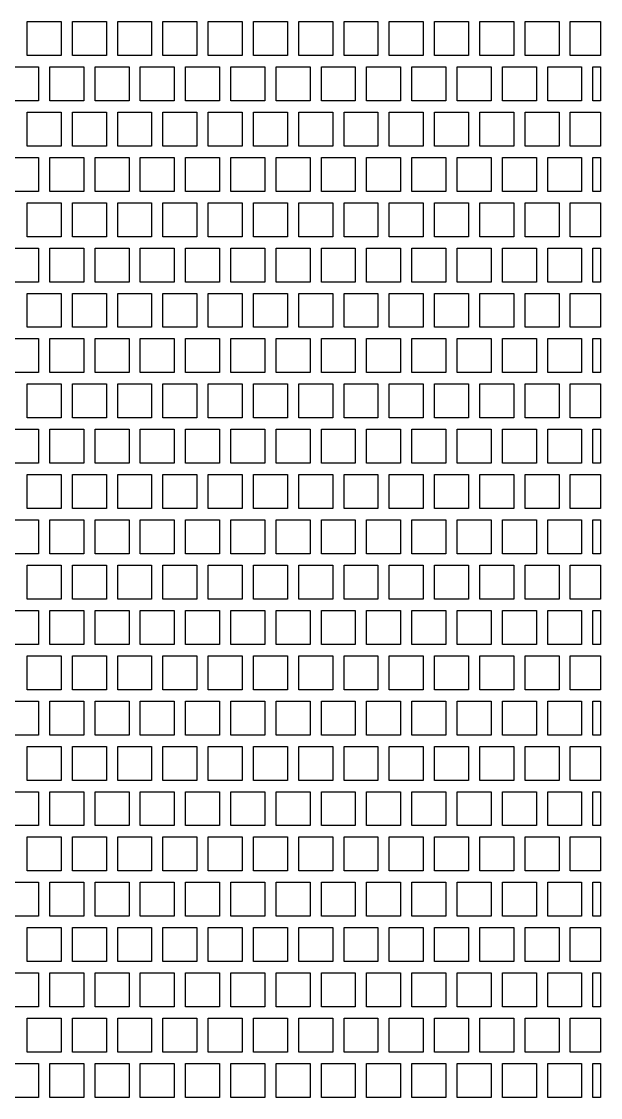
# Model space of a CAD drawing. Header units: metres. Extents: x 32 to 1978, y 32 to 1968.
# Drawn here: x 280 to 535.8, y 512.5 to 987.5 of the extents above; entities that cross this region are included whole.
import ezdxf

# ---------------------------------------------------------------- set-up
doc = ezdxf.new("R2010")
doc.units = ezdxf.units.M

msp = doc.modelspace()

# ---------------------------------------------------------------- linework, layer by layer
for points in [[(282.5, 972.5), (282.5, 987.5), (297.5, 987.5), (297.5, 972.5), (282.5, 972.5), (282.5, 972.5)], [(302.5, 972.5), (302.5, 987.5), (317.5, 987.5), (317.5, 972.5), (302.5, 972.5), (302.5, 972.5)], [(322.5, 972.5), (322.5, 987.5), (337.5, 987.5), (337.5, 972.5), (322.5, 972.5), (322.5, 972.5)], [(342.5, 972.5), (342.5, 987.5), (357.5, 987.5), (357.5, 972.5), (342.5, 972.5), (342.5, 972.5)], [(362.5, 972.5), (362.5, 987.5), (377.5, 987.5), (377.5, 972.5), (362.5, 972.5), (362.5, 972.5)], [(382.5, 972.5), (382.5, 987.5), (397.5, 987.5), (397.5, 972.5), (382.5, 972.5), (382.5, 972.5)], [(402.5, 972.5), (402.5, 987.5), (417.5, 987.5), (417.5, 972.5), (402.5, 972.5), (402.5, 972.5)], [(422.5, 972.5), (422.5, 987.5), (437.5, 987.5), (437.5, 972.5), (422.5, 972.5), (422.5, 972.5)], [(442.5, 972.5), (442.5, 987.5), (457.5, 987.5), (457.5, 972.5), (442.5, 972.5), (442.5, 972.5)], [(462.5, 972.5), (462.5, 987.5), (477.5, 987.5), (477.5, 972.5), (462.5, 972.5), (462.5, 972.5)], [(482.5, 972.5), (482.5, 987.5), (497.5, 987.5), (497.5, 972.5), (482.5, 972.5), (482.5, 972.5)], [(502.5, 972.5), (502.5, 987.5), (517.5, 987.5), (517.5, 972.5), (502.5, 972.5), (502.5, 972.5)], [(522.5, 972.5), (522.5, 987.5), (535.83, 987.5), (535.83, 972.5), (522.5, 972.5), (522.5, 972.5)], [(272.5, 952.5), (272.5, 967.5), (287.5, 967.5), (287.5, 952.5), (272.5, 952.5), (272.5, 952.5)], [(292.5, 952.5), (292.5, 967.5), (307.5, 967.5), (307.5, 952.5), (292.5, 952.5), (292.5, 952.5)], [(312.5, 952.5), (312.5, 967.5), (327.5, 967.5), (327.5, 952.5), (312.5, 952.5), (312.5, 952.5)], [(332.5, 952.5), (332.5, 967.5), (347.5, 967.5), (347.5, 952.5), (332.5, 952.5), (332.5, 952.5)], [(352.5, 952.5), (352.5, 967.5), (367.5, 967.5), (367.5, 952.5), (352.5, 952.5), (352.5, 952.5)], [(372.5, 952.5), (372.5, 967.5), (387.5, 967.5), (387.5, 952.5), (372.5, 952.5), (372.5, 952.5)], [(392.5, 952.5), (392.5, 967.5), (407.5, 967.5), (407.5, 952.5), (392.5, 952.5), (392.5, 952.5)], [(412.5, 952.5), (412.5, 967.5), (427.5, 967.5), (427.5, 952.5), (412.5, 952.5), (412.5, 952.5)], [(432.5, 952.5), (432.5, 967.5), (447.5, 967.5), (447.5, 952.5), (432.5, 952.5), (432.5, 952.5)], [(452.5, 952.5), (452.5, 967.5), (467.5, 967.5), (467.5, 952.5), (452.5, 952.5), (452.5, 952.5)], [(472.5, 952.5), (472.5, 967.5), (487.5, 967.5), (487.5, 952.5), (472.5, 952.5), (472.5, 952.5)], [(492.5, 952.5), (492.5, 967.5), (507.5, 967.5), (507.5, 952.5), (492.5, 952.5), (492.5, 952.5)], [(512.5, 952.5), (512.5, 967.5), (527.5, 967.5), (527.5, 952.5), (512.5, 952.5), (512.5, 952.5)], [(532.5, 952.5), (532.5, 967.5), (535.83, 967.5), (535.83, 952.5), (532.5, 952.5), (532.5, 952.5)], [(532.5, 952.5), (532.5, 967.5), (535.83, 967.5), (535.83, 952.5), (532.5, 952.5), (532.5, 952.5)], [(282.5, 932.5), (282.5, 947.5), (297.5, 947.5), (297.5, 932.5), (282.5, 932.5), (282.5, 932.5)], [(302.5, 932.5), (302.5, 947.5), (317.5, 947.5), (317.5, 932.5), (302.5, 932.5), (302.5, 932.5)], [(322.5, 932.5), (322.5, 947.5), (337.5, 947.5), (337.5, 932.5), (322.5, 932.5), (322.5, 932.5)], [(342.5, 932.5), (342.5, 947.5), (357.5, 947.5), (357.5, 932.5), (342.5, 932.5), (342.5, 932.5)], [(362.5, 932.5), (362.5, 947.5), (377.5, 947.5), (377.5, 932.5), (362.5, 932.5), (362.5, 932.5)], [(382.5, 932.5), (382.5, 947.5), (397.5, 947.5), (397.5, 932.5), (382.5, 932.5), (382.5, 932.5)], [(402.5, 932.5), (402.5, 947.5), (417.5, 947.5), (417.5, 932.5), (402.5, 932.5), (402.5, 932.5)], [(422.5, 932.5), (422.5, 947.5), (437.5, 947.5), (437.5, 932.5), (422.5, 932.5), (422.5, 932.5)], [(442.5, 932.5), (442.5, 947.5), (457.5, 947.5), (457.5, 932.5), (442.5, 932.5), (442.5, 932.5)], [(462.5, 932.5), (462.5, 947.5), (477.5, 947.5), (477.5, 932.5), (462.5, 932.5), (462.5, 932.5)], [(482.5, 932.5), (482.5, 947.5), (497.5, 947.5), (497.5, 932.5), (482.5, 932.5), (482.5, 932.5)], [(502.5, 932.5), (502.5, 947.5), (517.5, 947.5), (517.5, 932.5), (502.5, 932.5), (502.5, 932.5)], [(522.5, 932.5), (522.5, 947.5), (535.83, 947.5), (535.83, 932.5), (522.5, 932.5), (522.5, 932.5)], [(272.5, 912.5), (272.5, 927.5), (287.5, 927.5), (287.5, 912.5), (272.5, 912.5), (272.5, 912.5)], [(292.5, 912.5), (292.5, 927.5), (307.5, 927.5), (307.5, 912.5), (292.5, 912.5), (292.5, 912.5)], [(312.5, 912.5), (312.5, 927.5), (327.5, 927.5), (327.5, 912.5), (312.5, 912.5), (312.5, 912.5)], [(332.5, 912.5), (332.5, 927.5), (347.5, 927.5), (347.5, 912.5), (332.5, 912.5), (332.5, 912.5)], [(352.5, 912.5), (352.5, 927.5), (367.5, 927.5), (367.5, 912.5), (352.5, 912.5), (352.5, 912.5)], [(372.5, 912.5), (372.5, 927.5), (387.5, 927.5), (387.5, 912.5), (372.5, 912.5), (372.5, 912.5)], [(392.5, 912.5), (392.5, 927.5), (407.5, 927.5), (407.5, 912.5), (392.5, 912.5), (392.5, 912.5)], [(412.5, 912.5), (412.5, 927.5), (427.5, 927.5), (427.5, 912.5), (412.5, 912.5), (412.5, 912.5)], [(432.5, 912.5), (432.5, 927.5), (447.5, 927.5), (447.5, 912.5), (432.5, 912.5), (432.5, 912.5)], [(452.5, 912.5), (452.5, 927.5), (467.5, 927.5), (467.5, 912.5), (452.5, 912.5), (452.5, 912.5)], [(472.5, 912.5), (472.5, 927.5), (487.5, 927.5), (487.5, 912.5), (472.5, 912.5), (472.5, 912.5)], [(492.5, 912.5), (492.5, 927.5), (507.5, 927.5), (507.5, 912.5), (492.5, 912.5), (492.5, 912.5)], [(512.5, 912.5), (512.5, 927.5), (527.5, 927.5), (527.5, 912.5), (512.5, 912.5), (512.5, 912.5)], [(532.5, 912.5), (532.5, 927.5), (535.83, 927.5), (535.83, 912.5), (532.5, 912.5), (532.5, 912.5)], [(532.5, 912.5), (532.5, 927.5), (535.83, 927.5), (535.83, 912.5), (532.5, 912.5), (532.5, 912.5)], [(282.5, 892.5), (282.5, 907.5), (297.5, 907.5), (297.5, 892.5), (282.5, 892.5), (282.5, 892.5)], [(302.5, 892.5), (302.5, 907.5), (317.5, 907.5), (317.5, 892.5), (302.5, 892.5), (302.5, 892.5)], [(322.5, 892.5), (322.5, 907.5), (337.5, 907.5), (337.5, 892.5), (322.5, 892.5), (322.5, 892.5)], [(342.5, 892.5), (342.5, 907.5), (357.5, 907.5), (357.5, 892.5), (342.5, 892.5), (342.5, 892.5)], [(362.5, 892.5), (362.5, 907.5), (377.5, 907.5), (377.5, 892.5), (362.5, 892.5), (362.5, 892.5)], [(382.5, 892.5), (382.5, 907.5), (397.5, 907.5), (397.5, 892.5), (382.5, 892.5), (382.5, 892.5)], [(402.5, 892.5), (402.5, 907.5), (417.5, 907.5), (417.5, 892.5), (402.5, 892.5), (402.5, 892.5)], [(422.5, 892.5), (422.5, 907.5), (437.5, 907.5), (437.5, 892.5), (422.5, 892.5), (422.5, 892.5)], [(442.5, 892.5), (442.5, 907.5), (457.5, 907.5), (457.5, 892.5), (442.5, 892.5), (442.5, 892.5)], [(462.5, 892.5), (462.5, 907.5), (477.5, 907.5), (477.5, 892.5), (462.5, 892.5), (462.5, 892.5)], [(482.5, 892.5), (482.5, 907.5), (497.5, 907.5), (497.5, 892.5), (482.5, 892.5), (482.5, 892.5)], [(502.5, 892.5), (502.5, 907.5), (517.5, 907.5), (517.5, 892.5), (502.5, 892.5), (502.5, 892.5)], [(522.5, 892.5), (522.5, 907.5), (535.83, 907.5), (535.83, 892.5), (522.5, 892.5), (522.5, 892.5)], [(272.5, 872.5), (272.5, 887.5), (287.5, 887.5), (287.5, 872.5), (272.5, 872.5), (272.5, 872.5)], [(292.5, 872.5), (292.5, 887.5), (307.5, 887.5), (307.5, 872.5), (292.5, 872.5), (292.5, 872.5)], [(312.5, 872.5), (312.5, 887.5), (327.5, 887.5), (327.5, 872.5), (312.5, 872.5), (312.5, 872.5)], [(332.5, 872.5), (332.5, 887.5), (347.5, 887.5), (347.5, 872.5), (332.5, 872.5), (332.5, 872.5)], [(352.5, 872.5), (352.5, 887.5), (367.5, 887.5), (367.5, 872.5), (352.5, 872.5), (352.5, 872.5)], [(372.5, 872.5), (372.5, 887.5), (387.5, 887.5), (387.5, 872.5), (372.5, 872.5), (372.5, 872.5)], [(392.5, 872.5), (392.5, 887.5), (407.5, 887.5), (407.5, 872.5), (392.5, 872.5), (392.5, 872.5)], [(412.5, 872.5), (412.5, 887.5), (427.5, 887.5), (427.5, 872.5), (412.5, 872.5), (412.5, 872.5)], [(432.5, 872.5), (432.5, 887.5), (447.5, 887.5), (447.5, 872.5), (432.5, 872.5), (432.5, 872.5)], [(452.5, 872.5), (452.5, 887.5), (467.5, 887.5), (467.5, 872.5), (452.5, 872.5), (452.5, 872.5)], [(472.5, 872.5), (472.5, 887.5), (487.5, 887.5), (487.5, 872.5), (472.5, 872.5), (472.5, 872.5)], [(492.5, 872.5), (492.5, 887.5), (507.5, 887.5), (507.5, 872.5), (492.5, 872.5), (492.5, 872.5)], [(512.5, 872.5), (512.5, 887.5), (527.5, 887.5), (527.5, 872.5), (512.5, 872.5), (512.5, 872.5)], [(532.5, 872.5), (532.5, 887.5), (535.83, 887.5), (535.83, 872.5), (532.5, 872.5), (532.5, 872.5)], [(532.5, 872.5), (532.5, 887.5), (535.83, 887.5), (535.83, 872.5), (532.5, 872.5), (532.5, 872.5)], [(282.5, 852.5), (282.5, 867.5), (297.5, 867.5), (297.5, 852.5), (282.5, 852.5), (282.5, 852.5)], [(302.5, 852.5), (302.5, 867.5), (317.5, 867.5), (317.5, 852.5), (302.5, 852.5), (302.5, 852.5)], [(322.5, 852.5), (322.5, 867.5), (337.5, 867.5), (337.5, 852.5), (322.5, 852.5), (322.5, 852.5)], [(342.5, 852.5), (342.5, 867.5), (357.5, 867.5), (357.5, 852.5), (342.5, 852.5), (342.5, 852.5)], [(362.5, 852.5), (362.5, 867.5), (377.5, 867.5), (377.5, 852.5), (362.5, 852.5), (362.5, 852.5)], [(382.5, 852.5), (382.5, 867.5), (397.5, 867.5), (397.5, 852.5), (382.5, 852.5), (382.5, 852.5)], [(402.5, 852.5), (402.5, 867.5), (417.5, 867.5), (417.5, 852.5), (402.5, 852.5), (402.5, 852.5)], [(422.5, 852.5), (422.5, 867.5), (437.5, 867.5), (437.5, 852.5), (422.5, 852.5), (422.5, 852.5)], [(442.5, 852.5), (442.5, 867.5), (457.5, 867.5), (457.5, 852.5), (442.5, 852.5), (442.5, 852.5)], [(462.5, 852.5), (462.5, 867.5), (477.5, 867.5), (477.5, 852.5), (462.5, 852.5), (462.5, 852.5)], [(482.5, 852.5), (482.5, 867.5), (497.5, 867.5), (497.5, 852.5), (482.5, 852.5), (482.5, 852.5)], [(502.5, 852.5), (502.5, 867.5), (517.5, 867.5), (517.5, 852.5), (502.5, 852.5), (502.5, 852.5)], [(522.5, 852.5), (522.5, 867.5), (535.83, 867.5), (535.83, 852.5), (522.5, 852.5), (522.5, 852.5)], [(272.5, 832.5), (272.5, 847.5), (287.5, 847.5), (287.5, 832.5), (272.5, 832.5), (272.5, 832.5)], [(292.5, 832.5), (292.5, 847.5), (307.5, 847.5), (307.5, 832.5), (292.5, 832.5), (292.5, 832.5)], [(312.5, 832.5), (312.5, 847.5), (327.5, 847.5), (327.5, 832.5), (312.5, 832.5), (312.5, 832.5)], [(332.5, 832.5), (332.5, 847.5), (347.5, 847.5), (347.5, 832.5), (332.5, 832.5), (332.5, 832.5)], [(352.5, 832.5), (352.5, 847.5), (367.5, 847.5), (367.5, 832.5), (352.5, 832.5), (352.5, 832.5)], [(372.5, 832.5), (372.5, 847.5), (387.5, 847.5), (387.5, 832.5), (372.5, 832.5), (372.5, 832.5)], [(392.5, 832.5), (392.5, 847.5), (407.5, 847.5), (407.5, 832.5), (392.5, 832.5), (392.5, 832.5)], [(412.5, 832.5), (412.5, 847.5), (427.5, 847.5), (427.5, 832.5), (412.5, 832.5), (412.5, 832.5)], [(432.5, 832.5), (432.5, 847.5), (447.5, 847.5), (447.5, 832.5), (432.5, 832.5), (432.5, 832.5)], [(452.5, 832.5), (452.5, 847.5), (467.5, 847.5), (467.5, 832.5), (452.5, 832.5), (452.5, 832.5)], [(472.5, 832.5), (472.5, 847.5), (487.5, 847.5), (487.5, 832.5), (472.5, 832.5), (472.5, 832.5)], [(492.5, 832.5), (492.5, 847.5), (507.5, 847.5), (507.5, 832.5), (492.5, 832.5), (492.5, 832.5)], [(512.5, 832.5), (512.5, 847.5), (527.5, 847.5), (527.5, 832.5), (512.5, 832.5), (512.5, 832.5)], [(532.5, 832.5), (532.5, 847.5), (535.83, 847.5), (535.83, 832.5), (532.5, 832.5), (532.5, 832.5)], [(532.5, 832.5), (532.5, 847.5), (535.83, 847.5), (535.83, 832.5), (532.5, 832.5), (532.5, 832.5)], [(282.5, 812.5), (282.5, 827.5), (297.5, 827.5), (297.5, 812.5), (282.5, 812.5), (282.5, 812.5)], [(302.5, 812.5), (302.5, 827.5), (317.5, 827.5), (317.5, 812.5), (302.5, 812.5), (302.5, 812.5)], [(322.5, 812.5), (322.5, 827.5), (337.5, 827.5), (337.5, 812.5), (322.5, 812.5), (322.5, 812.5)], [(342.5, 812.5), (342.5, 827.5), (357.5, 827.5), (357.5, 812.5), (342.5, 812.5), (342.5, 812.5)], [(362.5, 812.5), (362.5, 827.5), (377.5, 827.5), (377.5, 812.5), (362.5, 812.5), (362.5, 812.5)], [(382.5, 812.5), (382.5, 827.5), (397.5, 827.5), (397.5, 812.5), (382.5, 812.5), (382.5, 812.5)], [(402.5, 812.5), (402.5, 827.5), (417.5, 827.5), (417.5, 812.5), (402.5, 812.5), (402.5, 812.5)], [(422.5, 812.5), (422.5, 827.5), (437.5, 827.5), (437.5, 812.5), (422.5, 812.5), (422.5, 812.5)], [(442.5, 812.5), (442.5, 827.5), (457.5, 827.5), (457.5, 812.5), (442.5, 812.5), (442.5, 812.5)], [(462.5, 812.5), (462.5, 827.5), (477.5, 827.5), (477.5, 812.5), (462.5, 812.5), (462.5, 812.5)], [(482.5, 812.5), (482.5, 827.5), (497.5, 827.5), (497.5, 812.5), (482.5, 812.5), (482.5, 812.5)], [(502.5, 812.5), (502.5, 827.5), (517.5, 827.5), (517.5, 812.5), (502.5, 812.5), (502.5, 812.5)], [(522.5, 812.5), (522.5, 827.5), (535.83, 827.5), (535.83, 812.5), (522.5, 812.5), (522.5, 812.5)], [(272.5, 792.5), (272.5, 807.5), (287.5, 807.5), (287.5, 792.5), (272.5, 792.5), (272.5, 792.5)], [(292.5, 792.5), (292.5, 807.5), (307.5, 807.5), (307.5, 792.5), (292.5, 792.5), (292.5, 792.5)], [(312.5, 792.5), (312.5, 807.5), (327.5, 807.5), (327.5, 792.5), (312.5, 792.5), (312.5, 792.5)], [(332.5, 792.5), (332.5, 807.5), (347.5, 807.5), (347.5, 792.5), (332.5, 792.5), (332.5, 792.5)], [(352.5, 792.5), (352.5, 807.5), (367.5, 807.5), (367.5, 792.5), (352.5, 792.5), (352.5, 792.5)], [(372.5, 792.5), (372.5, 807.5), (387.5, 807.5), (387.5, 792.5), (372.5, 792.5), (372.5, 792.5)], [(392.5, 792.5), (392.5, 807.5), (407.5, 807.5), (407.5, 792.5), (392.5, 792.5), (392.5, 792.5)], [(412.5, 792.5), (412.5, 807.5), (427.5, 807.5), (427.5, 792.5), (412.5, 792.5), (412.5, 792.5)], [(432.5, 792.5), (432.5, 807.5), (447.5, 807.5), (447.5, 792.5), (432.5, 792.5), (432.5, 792.5)], [(452.5, 792.5), (452.5, 807.5), (467.5, 807.5), (467.5, 792.5), (452.5, 792.5), (452.5, 792.5)], [(472.5, 792.5), (472.5, 807.5), (487.5, 807.5), (487.5, 792.5), (472.5, 792.5), (472.5, 792.5)], [(492.5, 792.5), (492.5, 807.5), (507.5, 807.5), (507.5, 792.5), (492.5, 792.5), (492.5, 792.5)], [(512.5, 792.5), (512.5, 807.5), (527.5, 807.5), (527.5, 792.5), (512.5, 792.5), (512.5, 792.5)], [(532.5, 792.5), (532.5, 807.5), (535.83, 807.5), (535.83, 792.5), (532.5, 792.5), (532.5, 792.5)], [(532.5, 792.5), (532.5, 807.5), (535.83, 807.5), (535.83, 792.5), (532.5, 792.5), (532.5, 792.5)], [(282.5, 772.5), (282.5, 787.5), (297.5, 787.5), (297.5, 772.5), (282.5, 772.5), (282.5, 772.5)], [(302.5, 772.5), (302.5, 787.5), (317.5, 787.5), (317.5, 772.5), (302.5, 772.5), (302.5, 772.5)], [(322.5, 772.5), (322.5, 787.5), (337.5, 787.5), (337.5, 772.5), (322.5, 772.5), (322.5, 772.5)], [(342.5, 772.5), (342.5, 787.5), (357.5, 787.5), (357.5, 772.5), (342.5, 772.5), (342.5, 772.5)], [(362.5, 772.5), (362.5, 787.5), (377.5, 787.5), (377.5, 772.5), (362.5, 772.5), (362.5, 772.5)], [(382.5, 772.5), (382.5, 787.5), (397.5, 787.5), (397.5, 772.5), (382.5, 772.5), (382.5, 772.5)], [(402.5, 772.5), (402.5, 787.5), (417.5, 787.5), (417.5, 772.5), (402.5, 772.5), (402.5, 772.5)], [(422.5, 772.5), (422.5, 787.5), (437.5, 787.5), (437.5, 772.5), (422.5, 772.5), (422.5, 772.5)], [(442.5, 772.5), (442.5, 787.5), (457.5, 787.5), (457.5, 772.5), (442.5, 772.5), (442.5, 772.5)], [(462.5, 772.5), (462.5, 787.5), (477.5, 787.5), (477.5, 772.5), (462.5, 772.5), (462.5, 772.5)], [(482.5, 772.5), (482.5, 787.5), (497.5, 787.5), (497.5, 772.5), (482.5, 772.5), (482.5, 772.5)], [(502.5, 772.5), (502.5, 787.5), (517.5, 787.5), (517.5, 772.5), (502.5, 772.5), (502.5, 772.5)], [(522.5, 772.5), (522.5, 787.5), (535.83, 787.5), (535.83, 772.5), (522.5, 772.5), (522.5, 772.5)], [(272.5, 752.5), (272.5, 767.5), (287.5, 767.5), (287.5, 752.5), (272.5, 752.5), (272.5, 752.5)], [(292.5, 752.5), (292.5, 767.5), (307.5, 767.5), (307.5, 752.5), (292.5, 752.5), (292.5, 752.5)], [(312.5, 752.5), (312.5, 767.5), (327.5, 767.5), (327.5, 752.5), (312.5, 752.5), (312.5, 752.5)], [(332.5, 752.5), (332.5, 767.5), (347.5, 767.5), (347.5, 752.5), (332.5, 752.5), (332.5, 752.5)], [(352.5, 752.5), (352.5, 767.5), (367.5, 767.5), (367.5, 752.5), (352.5, 752.5), (352.5, 752.5)], [(372.5, 752.5), (372.5, 767.5), (387.5, 767.5), (387.5, 752.5), (372.5, 752.5), (372.5, 752.5)], [(392.5, 752.5), (392.5, 767.5), (407.5, 767.5), (407.5, 752.5), (392.5, 752.5), (392.5, 752.5)], [(412.5, 752.5), (412.5, 767.5), (427.5, 767.5), (427.5, 752.5), (412.5, 752.5), (412.5, 752.5)], [(432.5, 752.5), (432.5, 767.5), (447.5, 767.5), (447.5, 752.5), (432.5, 752.5), (432.5, 752.5)], [(452.5, 752.5), (452.5, 767.5), (467.5, 767.5), (467.5, 752.5), (452.5, 752.5), (452.5, 752.5)], [(472.5, 752.5), (472.5, 767.5), (487.5, 767.5), (487.5, 752.5), (472.5, 752.5), (472.5, 752.5)], [(492.5, 752.5), (492.5, 767.5), (507.5, 767.5), (507.5, 752.5), (492.5, 752.5), (492.5, 752.5)], [(512.5, 752.5), (512.5, 767.5), (527.5, 767.5), (527.5, 752.5), (512.5, 752.5), (512.5, 752.5)], [(532.5, 752.5), (532.5, 767.5), (535.83, 767.5), (535.83, 752.5), (532.5, 752.5), (532.5, 752.5)], [(532.5, 752.5), (532.5, 767.5), (535.83, 767.5), (535.83, 752.5), (532.5, 752.5), (532.5, 752.5)], [(282.5, 732.5), (282.5, 747.5), (297.5, 747.5), (297.5, 732.5), (282.5, 732.5), (282.5, 732.5)], [(302.5, 732.5), (302.5, 747.5), (317.5, 747.5), (317.5, 732.5), (302.5, 732.5), (302.5, 732.5)], [(322.5, 732.5), (322.5, 747.5), (337.5, 747.5), (337.5, 732.5), (322.5, 732.5), (322.5, 732.5)], [(342.5, 732.5), (342.5, 747.5), (357.5, 747.5), (357.5, 732.5), (342.5, 732.5), (342.5, 732.5)], [(362.5, 732.5), (362.5, 747.5), (377.5, 747.5), (377.5, 732.5), (362.5, 732.5), (362.5, 732.5)], [(382.5, 732.5), (382.5, 747.5), (397.5, 747.5), (397.5, 732.5), (382.5, 732.5), (382.5, 732.5)], [(402.5, 732.5), (402.5, 747.5), (417.5, 747.5), (417.5, 732.5), (402.5, 732.5), (402.5, 732.5)], [(422.5, 732.5), (422.5, 747.5), (437.5, 747.5), (437.5, 732.5), (422.5, 732.5), (422.5, 732.5)], [(442.5, 732.5), (442.5, 747.5), (457.5, 747.5), (457.5, 732.5), (442.5, 732.5), (442.5, 732.5)], [(462.5, 732.5), (462.5, 747.5), (477.5, 747.5), (477.5, 732.5), (462.5, 732.5), (462.5, 732.5)], [(482.5, 732.5), (482.5, 747.5), (497.5, 747.5), (497.5, 732.5), (482.5, 732.5), (482.5, 732.5)], [(502.5, 732.5), (502.5, 747.5), (517.5, 747.5), (517.5, 732.5), (502.5, 732.5), (502.5, 732.5)], [(522.5, 732.5), (522.5, 747.5), (535.83, 747.5), (535.83, 732.5), (522.5, 732.5), (522.5, 732.5)], [(272.5, 712.5), (272.5, 727.5), (287.5, 727.5), (287.5, 712.5), (272.5, 712.5), (272.5, 712.5)], [(292.5, 712.5), (292.5, 727.5), (307.5, 727.5), (307.5, 712.5), (292.5, 712.5), (292.5, 712.5)], [(312.5, 712.5), (312.5, 727.5), (327.5, 727.5), (327.5, 712.5), (312.5, 712.5), (312.5, 712.5)], [(332.5, 712.5), (332.5, 727.5), (347.5, 727.5), (347.5, 712.5), (332.5, 712.5), (332.5, 712.5)], [(352.5, 712.5), (352.5, 727.5), (367.5, 727.5), (367.5, 712.5), (352.5, 712.5), (352.5, 712.5)], [(372.5, 712.5), (372.5, 727.5), (387.5, 727.5), (387.5, 712.5), (372.5, 712.5), (372.5, 712.5)], [(392.5, 712.5), (392.5, 727.5), (407.5, 727.5), (407.5, 712.5), (392.5, 712.5), (392.5, 712.5)], [(412.5, 712.5), (412.5, 727.5), (427.5, 727.5), (427.5, 712.5), (412.5, 712.5), (412.5, 712.5)], [(432.5, 712.5), (432.5, 727.5), (447.5, 727.5), (447.5, 712.5), (432.5, 712.5), (432.5, 712.5)], [(452.5, 712.5), (452.5, 727.5), (467.5, 727.5), (467.5, 712.5), (452.5, 712.5), (452.5, 712.5)], [(472.5, 712.5), (472.5, 727.5), (487.5, 727.5), (487.5, 712.5), (472.5, 712.5), (472.5, 712.5)], [(492.5, 712.5), (492.5, 727.5), (507.5, 727.5), (507.5, 712.5), (492.5, 712.5), (492.5, 712.5)], [(512.5, 712.5), (512.5, 727.5), (527.5, 727.5), (527.5, 712.5), (512.5, 712.5), (512.5, 712.5)], [(532.5, 712.5), (532.5, 727.5), (535.83, 727.5), (535.83, 712.5), (532.5, 712.5), (532.5, 712.5)], [(532.5, 712.5), (532.5, 727.5), (535.83, 727.5), (535.83, 712.5), (532.5, 712.5), (532.5, 712.5)], [(282.5, 692.5), (282.5, 707.5), (297.5, 707.5), (297.5, 692.5), (282.5, 692.5), (282.5, 692.5)], [(302.5, 692.5), (302.5, 707.5), (317.5, 707.5), (317.5, 692.5), (302.5, 692.5), (302.5, 692.5)], [(322.5, 692.5), (322.5, 707.5), (337.5, 707.5), (337.5, 692.5), (322.5, 692.5), (322.5, 692.5)], [(342.5, 692.5), (342.5, 707.5), (357.5, 707.5), (357.5, 692.5), (342.5, 692.5), (342.5, 692.5)], [(362.5, 692.5), (362.5, 707.5), (377.5, 707.5), (377.5, 692.5), (362.5, 692.5), (362.5, 692.5)], [(382.5, 692.5), (382.5, 707.5), (397.5, 707.5), (397.5, 692.5), (382.5, 692.5), (382.5, 692.5)], [(402.5, 692.5), (402.5, 707.5), (417.5, 707.5), (417.5, 692.5), (402.5, 692.5), (402.5, 692.5)], [(422.5, 692.5), (422.5, 707.5), (437.5, 707.5), (437.5, 692.5), (422.5, 692.5), (422.5, 692.5)], [(442.5, 692.5), (442.5, 707.5), (457.5, 707.5), (457.5, 692.5), (442.5, 692.5), (442.5, 692.5)], [(462.5, 692.5), (462.5, 707.5), (477.5, 707.5), (477.5, 692.5), (462.5, 692.5), (462.5, 692.5)], [(482.5, 692.5), (482.5, 707.5), (497.5, 707.5), (497.5, 692.5), (482.5, 692.5), (482.5, 692.5)], [(502.5, 692.5), (502.5, 707.5), (517.5, 707.5), (517.5, 692.5), (502.5, 692.5), (502.5, 692.5)], [(522.5, 692.5), (522.5, 707.5), (535.83, 707.5), (535.83, 692.5), (522.5, 692.5), (522.5, 692.5)], [(272.5, 672.5), (272.5, 687.5), (287.5, 687.5), (287.5, 672.5), (272.5, 672.5), (272.5, 672.5)], [(292.5, 672.5), (292.5, 687.5), (307.5, 687.5), (307.5, 672.5), (292.5, 672.5), (292.5, 672.5)], [(312.5, 672.5), (312.5, 687.5), (327.5, 687.5), (327.5, 672.5), (312.5, 672.5), (312.5, 672.5)], [(332.5, 672.5), (332.5, 687.5), (347.5, 687.5), (347.5, 672.5), (332.5, 672.5), (332.5, 672.5)], [(352.5, 672.5), (352.5, 687.5), (367.5, 687.5), (367.5, 672.5), (352.5, 672.5), (352.5, 672.5)], [(372.5, 672.5), (372.5, 687.5), (387.5, 687.5), (387.5, 672.5), (372.5, 672.5), (372.5, 672.5)], [(392.5, 672.5), (392.5, 687.5), (407.5, 687.5), (407.5, 672.5), (392.5, 672.5), (392.5, 672.5)], [(412.5, 672.5), (412.5, 687.5), (427.5, 687.5), (427.5, 672.5), (412.5, 672.5), (412.5, 672.5)], [(432.5, 672.5), (432.5, 687.5), (447.5, 687.5), (447.5, 672.5), (432.5, 672.5), (432.5, 672.5)], [(452.5, 672.5), (452.5, 687.5), (467.5, 687.5), (467.5, 672.5), (452.5, 672.5), (452.5, 672.5)], [(472.5, 672.5), (472.5, 687.5), (487.5, 687.5), (487.5, 672.5), (472.5, 672.5), (472.5, 672.5)], [(492.5, 672.5), (492.5, 687.5), (507.5, 687.5), (507.5, 672.5), (492.5, 672.5), (492.5, 672.5)], [(512.5, 672.5), (512.5, 687.5), (527.5, 687.5), (527.5, 672.5), (512.5, 672.5), (512.5, 672.5)], [(532.5, 672.5), (532.5, 687.5), (535.83, 687.5), (535.83, 672.5), (532.5, 672.5), (532.5, 672.5)], [(532.5, 672.5), (532.5, 687.5), (535.83, 687.5), (535.83, 672.5), (532.5, 672.5), (532.5, 672.5)], [(282.5, 652.5), (282.5, 667.5), (297.5, 667.5), (297.5, 652.5), (282.5, 652.5), (282.5, 652.5)], [(302.5, 652.5), (302.5, 667.5), (317.5, 667.5), (317.5, 652.5), (302.5, 652.5), (302.5, 652.5)], [(322.5, 652.5), (322.5, 667.5), (337.5, 667.5), (337.5, 652.5), (322.5, 652.5), (322.5, 652.5)], [(342.5, 652.5), (342.5, 667.5), (357.5, 667.5), (357.5, 652.5), (342.5, 652.5), (342.5, 652.5)], [(362.5, 652.5), (362.5, 667.5), (377.5, 667.5), (377.5, 652.5), (362.5, 652.5), (362.5, 652.5)], [(382.5, 652.5), (382.5, 667.5), (397.5, 667.5), (397.5, 652.5), (382.5, 652.5), (382.5, 652.5)], [(402.5, 652.5), (402.5, 667.5), (417.5, 667.5), (417.5, 652.5), (402.5, 652.5), (402.5, 652.5)], [(422.5, 652.5), (422.5, 667.5), (437.5, 667.5), (437.5, 652.5), (422.5, 652.5), (422.5, 652.5)], [(442.5, 652.5), (442.5, 667.5), (457.5, 667.5), (457.5, 652.5), (442.5, 652.5), (442.5, 652.5)], [(462.5, 652.5), (462.5, 667.5), (477.5, 667.5), (477.5, 652.5), (462.5, 652.5), (462.5, 652.5)], [(482.5, 652.5), (482.5, 667.5), (497.5, 667.5), (497.5, 652.5), (482.5, 652.5), (482.5, 652.5)], [(502.5, 652.5), (502.5, 667.5), (517.5, 667.5), (517.5, 652.5), (502.5, 652.5), (502.5, 652.5)], [(522.5, 652.5), (522.5, 667.5), (535.83, 667.5), (535.83, 652.5), (522.5, 652.5), (522.5, 652.5)], [(272.5, 632.5), (272.5, 647.5), (287.5, 647.5), (287.5, 632.5), (272.5, 632.5), (272.5, 632.5)], [(292.5, 632.5), (292.5, 647.5), (307.5, 647.5), (307.5, 632.5), (292.5, 632.5), (292.5, 632.5)], [(312.5, 632.5), (312.5, 647.5), (327.5, 647.5), (327.5, 632.5), (312.5, 632.5), (312.5, 632.5)], [(332.5, 632.5), (332.5, 647.5), (347.5, 647.5), (347.5, 632.5), (332.5, 632.5), (332.5, 632.5)], [(352.5, 632.5), (352.5, 647.5), (367.5, 647.5), (367.5, 632.5), (352.5, 632.5), (352.5, 632.5)], [(372.5, 632.5), (372.5, 647.5), (387.5, 647.5), (387.5, 632.5), (372.5, 632.5), (372.5, 632.5)], [(392.5, 632.5), (392.5, 647.5), (407.5, 647.5), (407.5, 632.5), (392.5, 632.5), (392.5, 632.5)], [(412.5, 632.5), (412.5, 647.5), (427.5, 647.5), (427.5, 632.5), (412.5, 632.5), (412.5, 632.5)], [(432.5, 632.5), (432.5, 647.5), (447.5, 647.5), (447.5, 632.5), (432.5, 632.5), (432.5, 632.5)], [(452.5, 632.5), (452.5, 647.5), (467.5, 647.5), (467.5, 632.5), (452.5, 632.5), (452.5, 632.5)], [(472.5, 632.5), (472.5, 647.5), (487.5, 647.5), (487.5, 632.5), (472.5, 632.5), (472.5, 632.5)], [(492.5, 632.5), (492.5, 647.5), (507.5, 647.5), (507.5, 632.5), (492.5, 632.5), (492.5, 632.5)], [(512.5, 632.5), (512.5, 647.5), (527.5, 647.5), (527.5, 632.5), (512.5, 632.5), (512.5, 632.5)], [(532.5, 632.5), (532.5, 647.5), (535.83, 647.5), (535.83, 632.5), (532.5, 632.5), (532.5, 632.5)], [(532.5, 632.5), (532.5, 647.5), (535.83, 647.5), (535.83, 632.5), (532.5, 632.5), (532.5, 632.5)], [(282.5, 612.5), (282.5, 627.5), (297.5, 627.5), (297.5, 612.5), (282.5, 612.5), (282.5, 612.5)], [(302.5, 612.5), (302.5, 627.5), (317.5, 627.5), (317.5, 612.5), (302.5, 612.5), (302.5, 612.5)], [(322.5, 612.5), (322.5, 627.5), (337.5, 627.5), (337.5, 612.5), (322.5, 612.5), (322.5, 612.5)], [(342.5, 612.5), (342.5, 627.5), (357.5, 627.5), (357.5, 612.5), (342.5, 612.5), (342.5, 612.5)], [(362.5, 612.5), (362.5, 627.5), (377.5, 627.5), (377.5, 612.5), (362.5, 612.5), (362.5, 612.5)], [(382.5, 612.5), (382.5, 627.5), (397.5, 627.5), (397.5, 612.5), (382.5, 612.5), (382.5, 612.5)], [(402.5, 612.5), (402.5, 627.5), (417.5, 627.5), (417.5, 612.5), (402.5, 612.5), (402.5, 612.5)], [(422.5, 612.5), (422.5, 627.5), (437.5, 627.5), (437.5, 612.5), (422.5, 612.5), (422.5, 612.5)], [(442.5, 612.5), (442.5, 627.5), (457.5, 627.5), (457.5, 612.5), (442.5, 612.5), (442.5, 612.5)], [(462.5, 612.5), (462.5, 627.5), (477.5, 627.5), (477.5, 612.5), (462.5, 612.5), (462.5, 612.5)], [(482.5, 612.5), (482.5, 627.5), (497.5, 627.5), (497.5, 612.5), (482.5, 612.5), (482.5, 612.5)], [(502.5, 612.5), (502.5, 627.5), (517.5, 627.5), (517.5, 612.5), (502.5, 612.5), (502.5, 612.5)], [(522.5, 612.5), (522.5, 627.5), (535.83, 627.5), (535.83, 612.5), (522.5, 612.5), (522.5, 612.5)], [(272.5, 592.5), (272.5, 607.5), (287.5, 607.5), (287.5, 592.5), (272.5, 592.5), (272.5, 592.5)], [(292.5, 592.5), (292.5, 607.5), (307.5, 607.5), (307.5, 592.5), (292.5, 592.5), (292.5, 592.5)], [(312.5, 592.5), (312.5, 607.5), (327.5, 607.5), (327.5, 592.5), (312.5, 592.5), (312.5, 592.5)], [(332.5, 592.5), (332.5, 607.5), (347.5, 607.5), (347.5, 592.5), (332.5, 592.5), (332.5, 592.5)], [(352.5, 592.5), (352.5, 607.5), (367.5, 607.5), (367.5, 592.5), (352.5, 592.5), (352.5, 592.5)], [(372.5, 592.5), (372.5, 607.5), (387.5, 607.5), (387.5, 592.5), (372.5, 592.5), (372.5, 592.5)], [(392.5, 592.5), (392.5, 607.5), (407.5, 607.5), (407.5, 592.5), (392.5, 592.5), (392.5, 592.5)], [(412.5, 592.5), (412.5, 607.5), (427.5, 607.5), (427.5, 592.5), (412.5, 592.5), (412.5, 592.5)], [(432.5, 592.5), (432.5, 607.5), (447.5, 607.5), (447.5, 592.5), (432.5, 592.5), (432.5, 592.5)], [(452.5, 592.5), (452.5, 607.5), (467.5, 607.5), (467.5, 592.5), (452.5, 592.5), (452.5, 592.5)], [(472.5, 592.5), (472.5, 607.5), (487.5, 607.5), (487.5, 592.5), (472.5, 592.5), (472.5, 592.5)], [(492.5, 592.5), (492.5, 607.5), (507.5, 607.5), (507.5, 592.5), (492.5, 592.5), (492.5, 592.5)], [(512.5, 592.5), (512.5, 607.5), (527.5, 607.5), (527.5, 592.5), (512.5, 592.5), (512.5, 592.5)], [(532.5, 592.5), (532.5, 607.5), (535.83, 607.5), (535.83, 592.5), (532.5, 592.5), (532.5, 592.5)], [(532.5, 592.5), (532.5, 607.5), (535.83, 607.5), (535.83, 592.5), (532.5, 592.5), (532.5, 592.5)], [(282.5, 572.5), (282.5, 587.5), (297.5, 587.5), (297.5, 572.5), (282.5, 572.5), (282.5, 572.5)], [(302.5, 572.5), (302.5, 587.5), (317.5, 587.5), (317.5, 572.5), (302.5, 572.5), (302.5, 572.5)], [(322.5, 572.5), (322.5, 587.5), (337.5, 587.5), (337.5, 572.5), (322.5, 572.5), (322.5, 572.5)], [(342.5, 572.5), (342.5, 587.5), (357.5, 587.5), (357.5, 572.5), (342.5, 572.5), (342.5, 572.5)], [(362.5, 572.5), (362.5, 587.5), (377.5, 587.5), (377.5, 572.5), (362.5, 572.5), (362.5, 572.5)], [(382.5, 572.5), (382.5, 587.5), (397.5, 587.5), (397.5, 572.5), (382.5, 572.5), (382.5, 572.5)], [(402.5, 572.5), (402.5, 587.5), (417.5, 587.5), (417.5, 572.5), (402.5, 572.5), (402.5, 572.5)], [(422.5, 572.5), (422.5, 587.5), (437.5, 587.5), (437.5, 572.5), (422.5, 572.5), (422.5, 572.5)], [(442.5, 572.5), (442.5, 587.5), (457.5, 587.5), (457.5, 572.5), (442.5, 572.5), (442.5, 572.5)], [(462.5, 572.5), (462.5, 587.5), (477.5, 587.5), (477.5, 572.5), (462.5, 572.5), (462.5, 572.5)], [(482.5, 572.5), (482.5, 587.5), (497.5, 587.5), (497.5, 572.5), (482.5, 572.5), (482.5, 572.5)], [(502.5, 572.5), (502.5, 587.5), (517.5, 587.5), (517.5, 572.5), (502.5, 572.5), (502.5, 572.5)], [(522.5, 572.5), (522.5, 587.5), (535.83, 587.5), (535.83, 572.5), (522.5, 572.5), (522.5, 572.5)], [(272.5, 552.5), (272.5, 567.5), (287.5, 567.5), (287.5, 552.5), (272.5, 552.5), (272.5, 552.5)], [(292.5, 552.5), (292.5, 567.5), (307.5, 567.5), (307.5, 552.5), (292.5, 552.5), (292.5, 552.5)], [(312.5, 552.5), (312.5, 567.5), (327.5, 567.5), (327.5, 552.5), (312.5, 552.5), (312.5, 552.5)], [(332.5, 552.5), (332.5, 567.5), (347.5, 567.5), (347.5, 552.5), (332.5, 552.5), (332.5, 552.5)], [(352.5, 552.5), (352.5, 567.5), (367.5, 567.5), (367.5, 552.5), (352.5, 552.5), (352.5, 552.5)], [(372.5, 552.5), (372.5, 567.5), (387.5, 567.5), (387.5, 552.5), (372.5, 552.5), (372.5, 552.5)], [(392.5, 552.5), (392.5, 567.5), (407.5, 567.5), (407.5, 552.5), (392.5, 552.5), (392.5, 552.5)], [(412.5, 552.5), (412.5, 567.5), (427.5, 567.5), (427.5, 552.5), (412.5, 552.5), (412.5, 552.5)], [(432.5, 552.5), (432.5, 567.5), (447.5, 567.5), (447.5, 552.5), (432.5, 552.5), (432.5, 552.5)], [(452.5, 552.5), (452.5, 567.5), (467.5, 567.5), (467.5, 552.5), (452.5, 552.5), (452.5, 552.5)], [(472.5, 552.5), (472.5, 567.5), (487.5, 567.5), (487.5, 552.5), (472.5, 552.5), (472.5, 552.5)], [(492.5, 552.5), (492.5, 567.5), (507.5, 567.5), (507.5, 552.5), (492.5, 552.5), (492.5, 552.5)], [(512.5, 552.5), (512.5, 567.5), (527.5, 567.5), (527.5, 552.5), (512.5, 552.5), (512.5, 552.5)], [(532.5, 552.5), (532.5, 567.5), (535.83, 567.5), (535.83, 552.5), (532.5, 552.5), (532.5, 552.5)], [(532.5, 552.5), (532.5, 567.5), (535.83, 567.5), (535.83, 552.5), (532.5, 552.5), (532.5, 552.5)], [(282.5, 532.5), (282.5, 547.5), (297.5, 547.5), (297.5, 532.5), (282.5, 532.5), (282.5, 532.5)], [(302.5, 532.5), (302.5, 547.5), (317.5, 547.5), (317.5, 532.5), (302.5, 532.5), (302.5, 532.5)], [(322.5, 532.5), (322.5, 547.5), (337.5, 547.5), (337.5, 532.5), (322.5, 532.5), (322.5, 532.5)], [(342.5, 532.5), (342.5, 547.5), (357.5, 547.5), (357.5, 532.5), (342.5, 532.5), (342.5, 532.5)], [(362.5, 532.5), (362.5, 547.5), (377.5, 547.5), (377.5, 532.5), (362.5, 532.5), (362.5, 532.5)], [(382.5, 532.5), (382.5, 547.5), (397.5, 547.5), (397.5, 532.5), (382.5, 532.5), (382.5, 532.5)], [(402.5, 532.5), (402.5, 547.5), (417.5, 547.5), (417.5, 532.5), (402.5, 532.5), (402.5, 532.5)], [(422.5, 532.5), (422.5, 547.5), (437.5, 547.5), (437.5, 532.5), (422.5, 532.5), (422.5, 532.5)], [(442.5, 532.5), (442.5, 547.5), (457.5, 547.5), (457.5, 532.5), (442.5, 532.5), (442.5, 532.5)], [(462.5, 532.5), (462.5, 547.5), (477.5, 547.5), (477.5, 532.5), (462.5, 532.5), (462.5, 532.5)], [(482.5, 532.5), (482.5, 547.5), (497.5, 547.5), (497.5, 532.5), (482.5, 532.5), (482.5, 532.5)], [(502.5, 532.5), (502.5, 547.5), (517.5, 547.5), (517.5, 532.5), (502.5, 532.5), (502.5, 532.5)], [(522.5, 532.5), (522.5, 547.5), (535.83, 547.5), (535.83, 532.5), (522.5, 532.5), (522.5, 532.5)], [(272.5, 512.5), (272.5, 527.5), (287.5, 527.5), (287.5, 512.5), (272.5, 512.5), (272.5, 512.5)], [(292.5, 512.5), (292.5, 527.5), (307.5, 527.5), (307.5, 512.5), (292.5, 512.5), (292.5, 512.5)], [(312.5, 512.5), (312.5, 527.5), (327.5, 527.5), (327.5, 512.5), (312.5, 512.5), (312.5, 512.5)], [(332.5, 512.5), (332.5, 527.5), (347.5, 527.5), (347.5, 512.5), (332.5, 512.5), (332.5, 512.5)], [(352.5, 512.5), (352.5, 527.5), (367.5, 527.5), (367.5, 512.5), (352.5, 512.5), (352.5, 512.5)], [(372.5, 512.5), (372.5, 527.5), (387.5, 527.5), (387.5, 512.5), (372.5, 512.5), (372.5, 512.5)], [(392.5, 512.5), (392.5, 527.5), (407.5, 527.5), (407.5, 512.5), (392.5, 512.5), (392.5, 512.5)], [(412.5, 512.5), (412.5, 527.5), (427.5, 527.5), (427.5, 512.5), (412.5, 512.5), (412.5, 512.5)], [(432.5, 512.5), (432.5, 527.5), (447.5, 527.5), (447.5, 512.5), (432.5, 512.5), (432.5, 512.5)], [(452.5, 512.5), (452.5, 527.5), (467.5, 527.5), (467.5, 512.5), (452.5, 512.5), (452.5, 512.5)], [(472.5, 512.5), (472.5, 527.5), (487.5, 527.5), (487.5, 512.5), (472.5, 512.5), (472.5, 512.5)], [(492.5, 512.5), (492.5, 527.5), (507.5, 527.5), (507.5, 512.5), (492.5, 512.5), (492.5, 512.5)], [(512.5, 512.5), (512.5, 527.5), (527.5, 527.5), (527.5, 512.5), (512.5, 512.5), (512.5, 512.5)], [(532.5, 512.5), (532.5, 527.5), (535.83, 527.5), (535.83, 512.5), (532.5, 512.5), (532.5, 512.5)], [(532.5, 512.5), (532.5, 527.5), (535.83, 527.5), (535.83, 512.5), (532.5, 512.5), (532.5, 512.5)]]:
    msp.add_lwpolyline(points)

doc.saveas('drawing.dxf')
